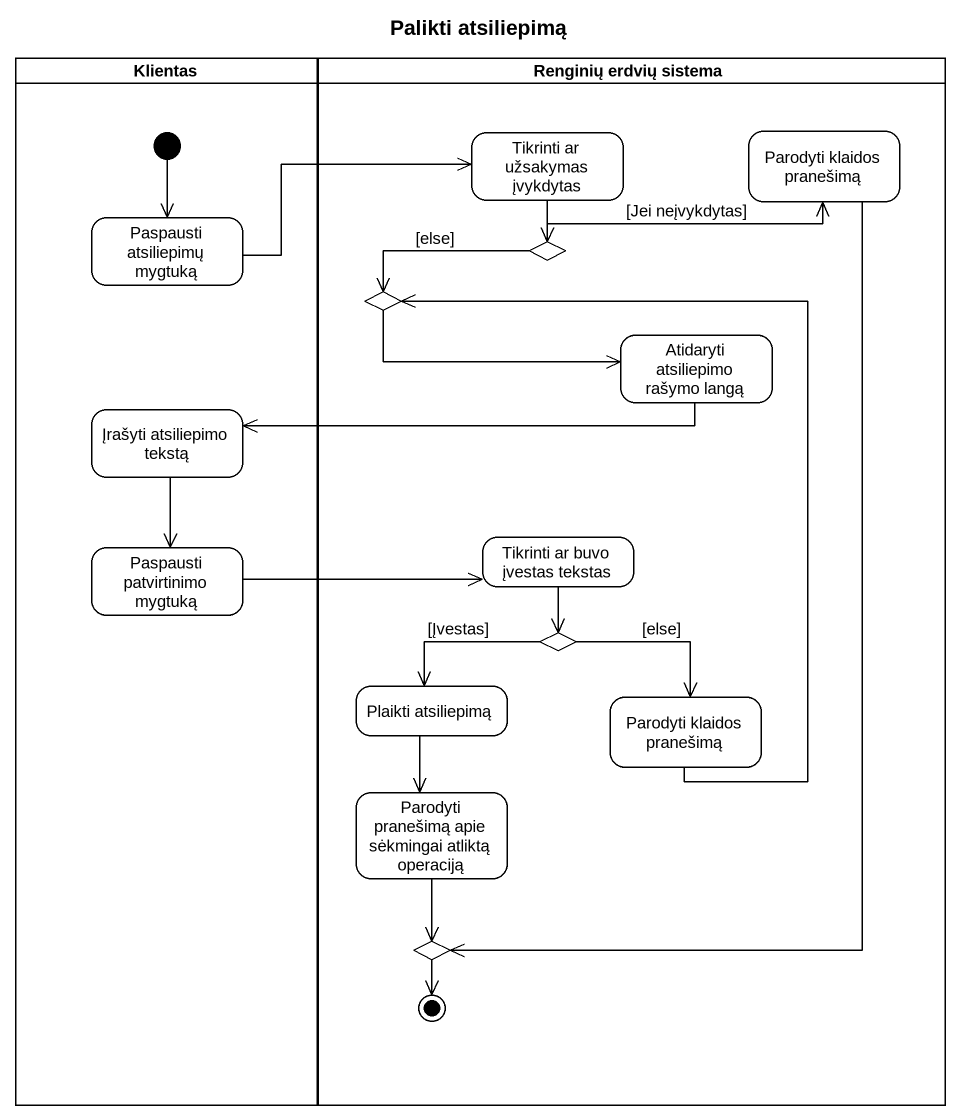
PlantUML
@startuml
title Palikti atsiliepimą
hide empty description
state Klientas <<partition>> {
  state "Paspausti atsiliepimų mygtuką" as Paspausti_atsiliepimų
  state "Įrašyti atsiliepimo tekstą" as Įrašyti_atsiliepimo_tekstą
  state "Paspausti patvirtinimo mygtuką" as Paspausti_patvirtinimo
  [*] --> Paspausti_atsiliepimų
}
state "Renginių erdvių sistema" as Renginių_erdvių_sistema <<partition>> {
  state "Tikrinti ar užsakymas įvykdytas" as Tikrinti_ar_užsakymas
  state "Parodyti klaidos pranešimą" as Parodyti_klaidos_pranešimą
  state choice1 <<choice>>
  state choice2 <<choice>>
  state "Atidaryti atsiliepimo rašymo langą" as Atidaryti_atsiliepimo
  state "Tikrinti ar buvo įvestas tekstas" as Tikrinti_ar_buvo_įvestas
  state choice3 <<choice>>
  state "Plaikti atsiliepimą" as Plaikti_atsiliepimą
  state "Parodyti klaidos pranešimą" as Parodyti_klaidos_pranešimą_2
  state "Parodyti pranešimą apie sėkmingai atliktą operaciją" as Parodyti_pranešimą_apie
  state choice4 <<choice>>
  choice4 --> [*]
}
Tikrinti_ar_užsakymas --> choice1
Parodyti_klaidos_pranešimą --> choice4
Paspausti_atsiliepimų -right-> Tikrinti_ar_užsakymas
choice1 -right-> Parodyti_klaidos_pranešimą : [Jei neįvykdytas]
choice1 -left-> choice2 : [else]
choice2 -right-> Atidaryti_atsiliepimo
Atidaryti_atsiliepimo -left-> Įrašyti_atsiliepimo_tekstą
Įrašyti_atsiliepimo_tekstą --> Paspausti_patvirtinimo
Paspausti_patvirtinimo -right-> Tikrinti_ar_buvo_įvestas
Tikrinti_ar_buvo_įvestas --> choice3
choice3 -left-> Plaikti_atsiliepimą : [Įvestas]
choice3 --> Parodyti_klaidos_pranešimą_2 : [else]
Plaikti_atsiliepimą --> Parodyti_pranešimą_apie
Parodyti_klaidos_pranešimą_2 -up-> choice2
Parodyti_pranešimą_apie --> choice4
@enduml
